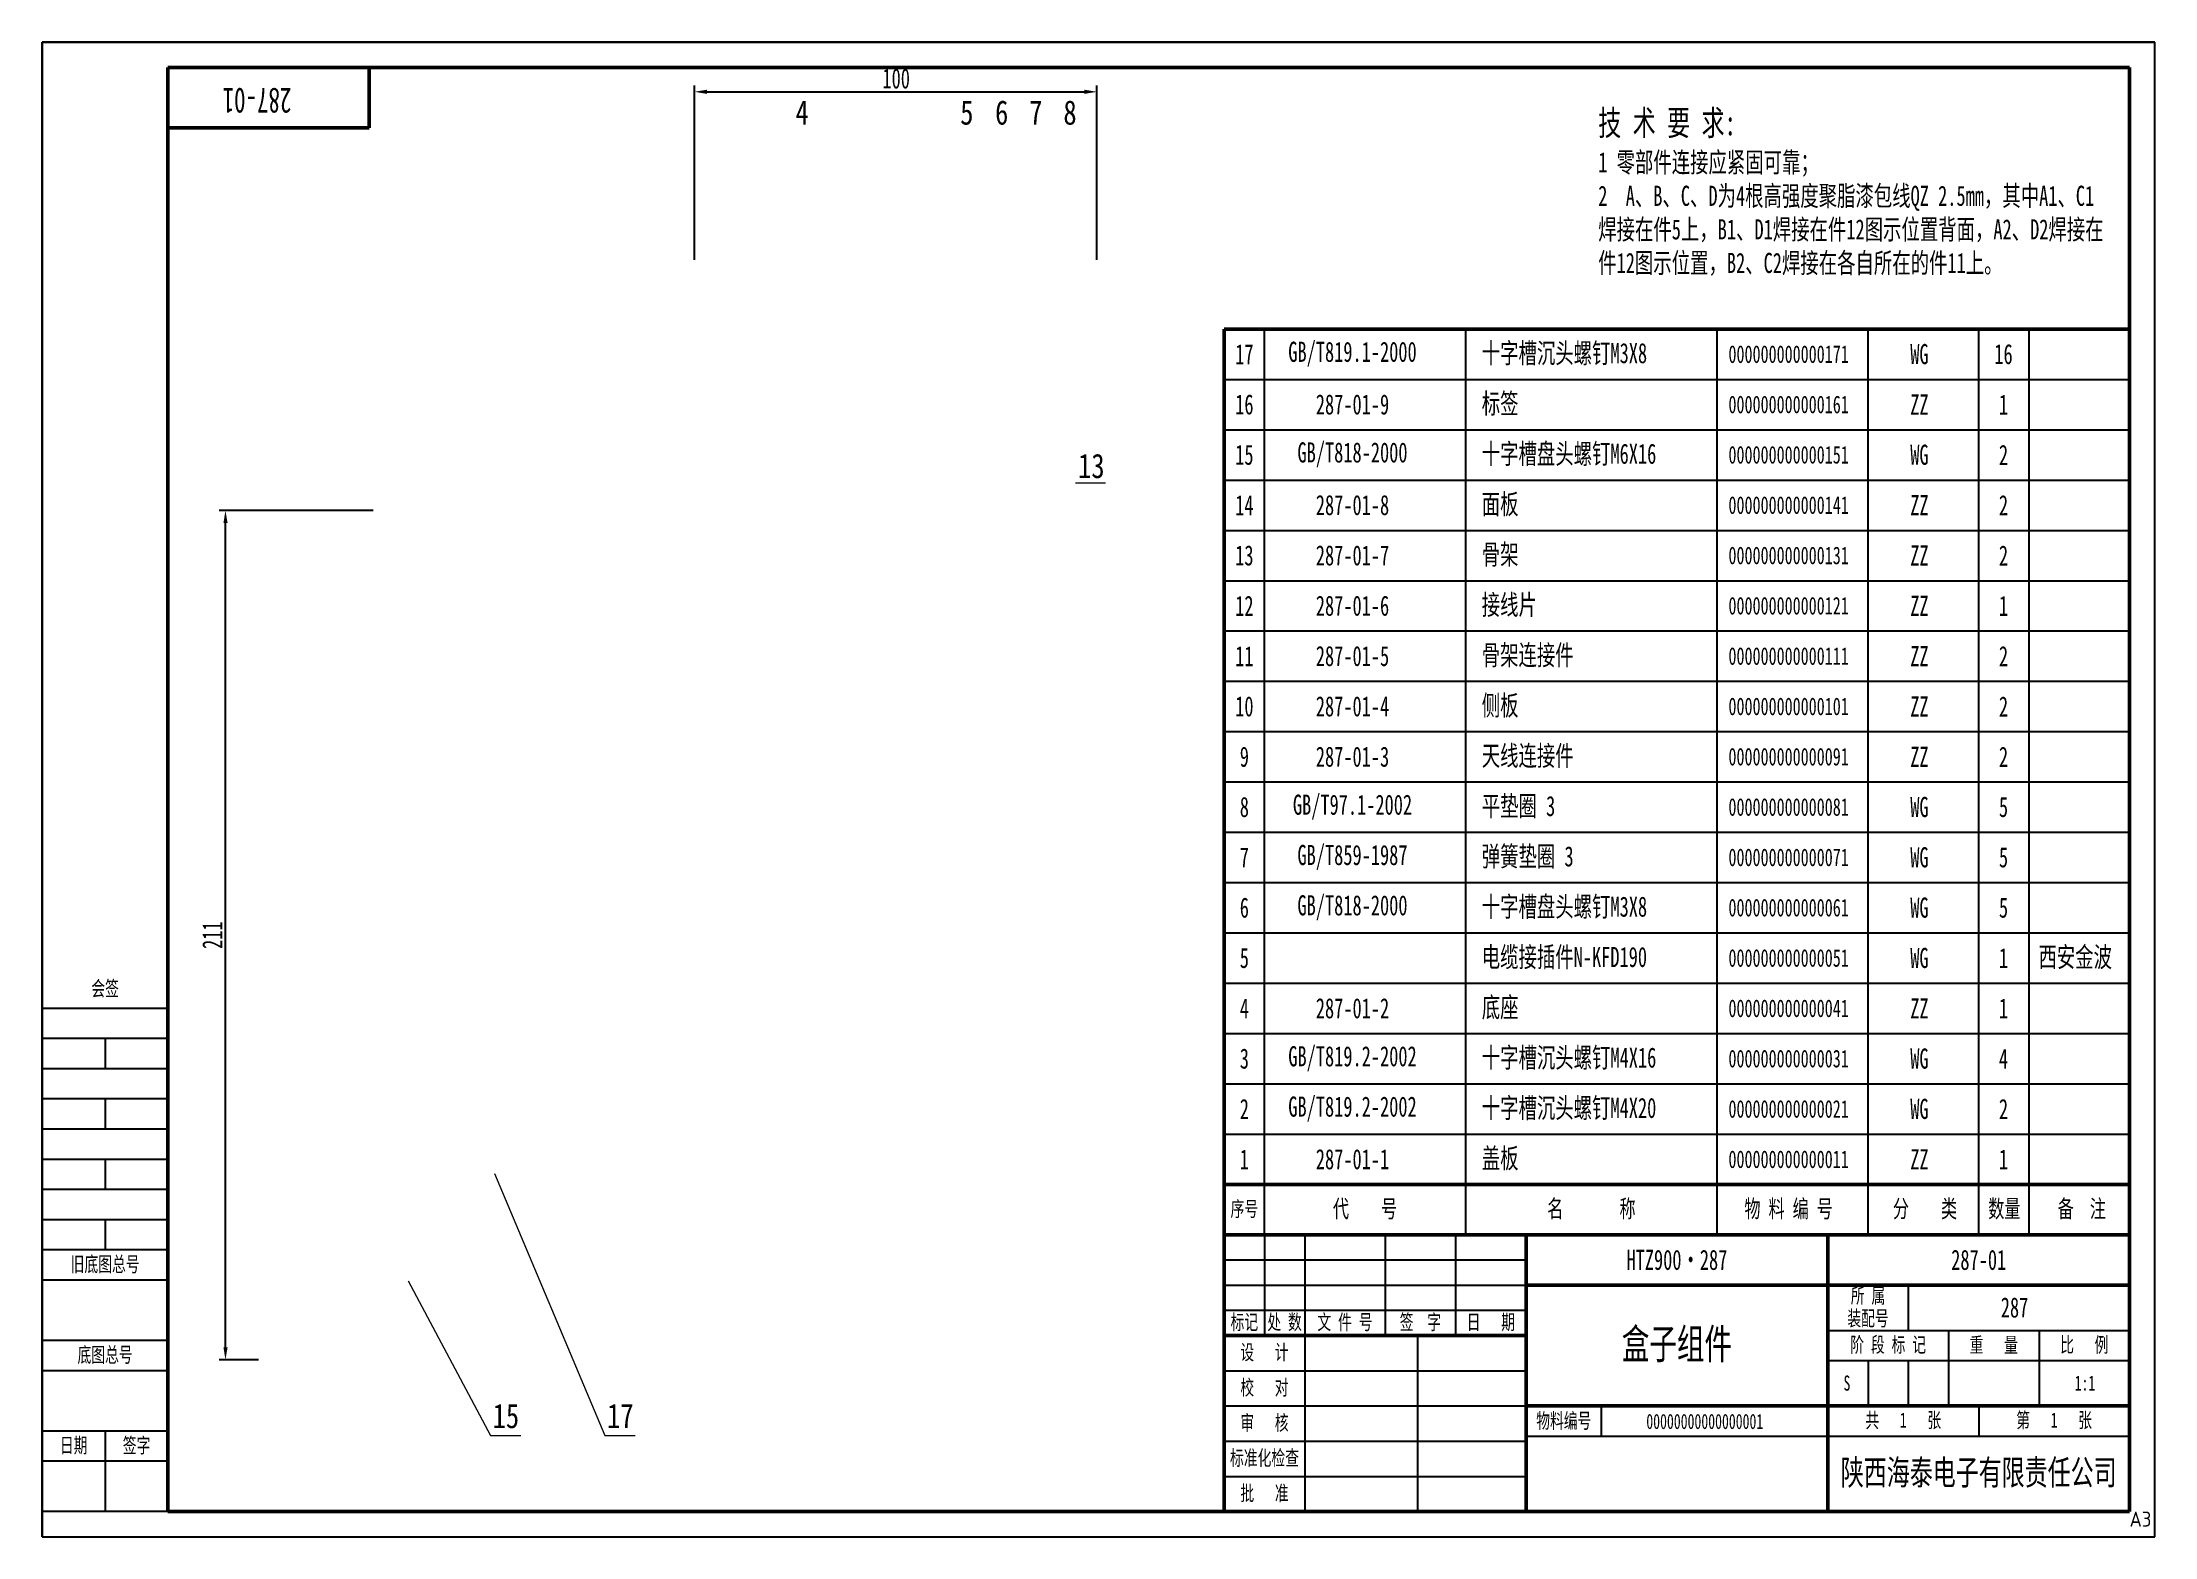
# Model space of a CAD drawing. Header units: inches. Extents: x 0 to 420, y 0 to 297.
import ezdxf
from ezdxf.enums import TextEntityAlignment as Align

# ---------------------------------------------------------------- set-up
doc = ezdxf.new("R2010")
doc.units = ezdxf.units.IN
doc.layers.get('0').update_dxf_attribs({"lineweight": 50})
doc.layers.get('DEFPOINTS').update_dxf_attribs({"lineweight": 25})
for name, color, linetype, lineweight in [('text', 3, 'Continuous', 25), ('粗实线', 255, 'Continuous', 50), ('细实线', 4, 'Continuous', 25)]:
    doc.layers.add(name, color=color, linetype=linetype, lineweight=lineweight)
doc.layers.add('图层1', color=2, linetype='Continuous')
doc.layers.add('文字', color=3, linetype='Continuous')
doc.styles.add('HZ', font='txt.shx', dxfattribs={"width": 0.67, "height": 4, "bigfont": 'dft.shx'})
doc.styles.get("Standard").update_dxf_attribs({"font": 'isocp.shx'})
doc.styles.add('TEXTSTYLE_1', font='SimSun.ttf')
doc.styles.add('ZHAIHZ', font='txt.shx', dxfattribs={"width": 0.67, "height": 4, "bigfont": 'dft.shx'})
doc.dimstyles.get("Standard").update_dxf_attribs({"dimtxt": 3.5, "dimasz": 2.5, "dimexe": 1.25, "dimexo": 0, "dimtad": 1, "dimtoh": 1, "dimlfac": 5, "dimdsep": 46, "dimtxsty": 'Standard', "dimcen": 0, "dimclrd": 256, "dimclre": 256, "dimclrt": 2, "dimazin": 2, "dimtfac": 1, "dimtmove": 0, "dimatfit": 3, "dimfxl": 1, "dimtolj": 1, "dimtzin": 0, "dimlwd": 25, "dimlwe": 25, "dimarcsym": 0})

# ---------------------------------------------------------------- blocks, each defined once
blk = doc.blocks.new('*D1')
at = {"layer": 'DEFPOINTS', "color": 0}
for p in [(36.43, 203.95), (65.82, 203.95), (43.02, 35.15)]:
    blk.add_point(p, dxfattribs=at)
at = {"layer": '文字', "lineweight": 25}
for p, q in [((65.82, 203.95), (35.18, 203.95)), ((36.43, 37.65), (36.43, 201.45)), ((43.02, 35.15), (35.18, 35.15))]:
    blk.add_line(p, q, dxfattribs=at)
at = {"layer": '文字'}
for points in [[(36.02, 201.45), (36.85, 201.45), (36.43, 203.95)], [(36.02, 37.65), (36.85, 37.65), (36.43, 35.15)]]:
    blk.add_solid(points, dxfattribs=at)
at = {"layer": '文字', "color": 2, "insert": (33.81, 119.55), "char_height": 4, "attachment_point": 5, "rotation": 90, "style": 'HZ'}
blk.add_mtext('\\A1;{\\fSimSun|b0|i0|c134|p2;211}', dxfattribs=at)
blk = doc.blocks.new('*D2')
at = {"layer": 'DEFPOINTS', "color": 0}
for p in [(209.68, 287.15), (129.68, 253.73), (209.68, 253.73)]:
    blk.add_point(p, dxfattribs=at)
at = {"layer": '文字', "lineweight": 25}
for p, q in [((129.68, 253.73), (129.68, 288.4)), ((132.18, 287.15), (207.18, 287.15)), ((209.68, 253.73), (209.68, 288.4))]:
    blk.add_line(p, q, dxfattribs=at)
at = {"layer": '文字'}
for points in [[(132.18, 287.57), (132.18, 286.74), (129.68, 287.15)], [(207.18, 287.57), (207.18, 286.74), (209.68, 287.15)]]:
    blk.add_solid(points, dxfattribs=at)
at = {"layer": '文字', "color": 2, "insert": (169.78, 289.78), "char_height": 4, "attachment_point": 5, "style": 'HZ'}
blk.add_mtext('\\A1;{\\fSimSun|b0|i0|c134|p2;100}', dxfattribs=at)

msp = doc.modelspace()

# ---------------------------------------------------------------- linework, layer by layer
for p, q in [((235, 240), (415, 240)), ((235, 60), (235, 240)), ((235, 70), (415, 70))]:
    msp.add_line(p, q)
at = {"layer": '图层1', "lineweight": 0}
for p, q in [((205.3982, 209.4516), (211.4012, 209.4516)), ((89.8954, 72.1817), (111.866, 20.1074)), ((72.7271, 50.8336), (89.1216, 20.1074)), ((89.1216, 20.1074), (95.1246, 20.1074)), ((111.866, 20.1074), (117.869, 20.1074))]:
    msp.add_line(p, q, dxfattribs=at)
at = {"layer": '粗实线'}
for p, q in [((25, 292), (415, 292)), ((25, 5), (25, 292)), ((65, 280), (65, 292)), ((415, 292), (415, 5)), ((25, 280), (65, 280)), ((25, 60), (25, 5)), ((235, 60), (415, 60)), ((235, 60), (235, 5)), ((295, 60), (295, 5)), ((295, 5), (295, 60)), ((355, 60), (355, 5)), ((355, 60), (355, 50)), ((295, 50), (415, 50)), ((235, 40), (295, 40)), ((355, 35), (355, 26)), ((415, 35), (415, 26)), ((295, 26), (415, 26)), ((415, 5), (25, 5)), ((415, 5), (235, 5))]:
    msp.add_line(p, q, dxfattribs=at)
at = {"layer": '细实线'}
for p, q in [((420, 297), (0, 297)), ((0, 297), (420, 297)), ((0, 297), (0, 0)), ((0, 0), (0, 297)), ((420, 0), (420, 297)), ((243, 60), (243, 240)), ((283, 60), (283, 240)), ((333, 60), (333, 240)), ((363, 60), (363, 240)), ((385, 60), (385, 240)), ((395, 60), (395, 240)), ((235, 230), (415, 230)), ((235, 220), (415, 220)), ((235, 210), (415, 210)), ((235, 200), (415, 200)), ((235, 190), (415, 190)), ((235, 180), (415, 180)), ((235, 170), (415, 170)), ((235, 160), (415, 160)), ((235, 150), (415, 150)), ((235, 140), (415, 140)), ((235, 130), (415, 130)), ((235, 120), (415, 120)), ((235, 110), (415, 110)), ((25, 105), (0, 105)), ((25, 99), (0, 99)), ((12.5, 99), (12.5, 93)), ((235, 100), (415, 100)), ((25, 93), (0, 93)), ((235, 90), (415, 90)), ((25, 87), (0, 87)), ((12.5, 87), (12.5, 81)), ((25, 81), (0, 81)), ((235, 80), (415, 80)), ((25, 75), (0, 75)), ((12.5, 75), (12.5, 69)), ((25, 69), (0, 69)), ((25, 63), (0, 63)), ((12.5, 63), (12.5, 57)), ((243, 60), (243, 40)), ((251, 60), (251, 5)), ((267, 60), (267, 40)), ((281, 60), (281, 40)), ((281, 60), (281, 40)), ((25, 57), (0, 57)), ((235, 55), (295, 55)), ((25, 51), (0, 51)), ((235, 50), (295, 50)), ((371, 50), (371, 41)), ((235, 45), (295, 45)), ((25, 39), (0, 39)), ((273.4321, 40.0336), (273.4321, 5.0336)), ((355, 41), (415, 41)), ((379, 41), (379, 26)), ((397.0006, 41), (397.0006, 26)), ((355, 35), (415, 35)), ((363, 35), (363, 26)), ((371, 35), (371, 26)), ((25, 33), (0, 33)), ((235, 33), (295, 33)), ((235, 26), (295, 26)), ((310, 20), (310, 26)), ((385.0032, 26), (385.0032, 20)), ((25, 21), (0, 21)), ((12.5, 21), (12.5, 5)), ((235, 19), (295, 19)), ((295, 20), (415, 20)), ((25, 15), (0, 15)), ((235, 12), (295, 12)), ((25, 5), (0, 5)), ((0, 0), (420, 0))]:
    msp.add_line(p, q, dxfattribs=at)

# ---------------------------------------------------------------- texts
at = {"color": 5, "linetype": 'Continuous', "style": 'TEXTSTYLE_1', "width": 0.8}
for s, height, p in [('4', 4.8408, (151.0824, 280.6219)), ('5', 4.8408, (183.8261, 280.6219)), ('6', 4.8408, (190.7582, 280.6219)), ('7', 4.8408, (197.5467, 280.6219)), ('8', 4.8408, (204.3353, 280.6219)), ('13', 4.84082, (208.5782, 210.391)), ('15', 4.84082, (92.1819, 21.5854)), ('17', 4.84082, (114.9263, 21.5854))]:
    msp.add_text(s, height=height, dxfattribs=at).set_placement(p, align=Align.CENTER)
at = {"layer": 'DEFPOINTS', "insert": (415, 5), "char_height": 3, "width": 5, "attachment_point": 1}
msp.add_mtext('A3', dxfattribs=at)
at = {"layer": 'text'}
for s, insert, char_height, width, attachment_point, style in [('{\\fSimSun|b0|i0|c134|p2;17}', (239, 235), 4, 8, 5, 'HZ'), ('{\\fSimSun|b0|i0|c0|p2;GB/T819.\\fSimSun|b0|i0|c134|p2;1\\fSimSun|b0|i0|c0|p2;-\\fSimSun|b0|i0|c134|p2;2000}', (260.5, 235), 4, 35, 5, 'HZ'), ('{\\fSimSun|b0|i0|c134|p2;十字槽沉头螺钉M3X8}', (286.1955, 235), 4, 50, 4, 'HZ'), ('{\\fSimSun|b0|i0|c134|p2;000000000000171}', (347.2108, 235), 3.5, 50, 5, 'HZ'), ('{\\fSimSun|b0|i0|c134|p2;WG}', (373.2174, 235), 4, 8, 5, 'HZ'), ('{\\fSimSun|b0|i0|c134|p2;16}', (389.9316, 235), 4, 8, 5, 'HZ'), ('{\\fSimSun|b0|i0|c134|p2;16}', (239, 225), 4, 8, 5, 'HZ'), ('{\\fSimSun|b0|i0|c0|p2;287-01\\fSimSun|b0|i0|c134|p2;-9}', (260.5, 225), 4, 35, 5, 'HZ'), ('{\\fSimSun|b0|i0|c134|p2;标签}', (286.1955, 225), 4, 50, 4, 'HZ'), ('{\\fSimSun|b0|i0|c134|p2;ZZ}', (373.2174, 225), 4, 8, 5, 'HZ'), ('{\\fSimSun|b0|i0|c134|p2;1}', (389.9316, 225), 4, 8, 5, 'HZ'), ('{\\fSimSun|b0|i0|c134|p2;000000000000161}', (347.2108, 225), 3.5, 50, 5, 'HZ'), ('{\\fSimSun|b0|i0|c134|p2;15}', (239, 215), 4, 8, 5, 'HZ'), ('{\\fSimSun|b0|i0|c0|p2;GB/T818-2000}', (260.5, 215), 4, 35, 5, 'HZ'), ('{\\fSimSun|b0|i0|c134|p2;十字槽盘头螺钉M6X16}', (286.1955, 215), 4, 50, 4, 'HZ'), ('{\\fSimSun|b0|i0|c134|p2;000000000000151}', (347.2108, 215), 3.5, 50, 5, 'HZ'), ('{\\fSimSun|b0|i0|c134|p2;WG}', (373.2174, 215), 4, 8, 5, 'HZ'), ('{\\fSimSun|b0|i0|c134|p2;2}', (389.9316, 215), 4, 8, 5, 'HZ'), ('{\\fSimSun|b0|i0|c134|p2;14}', (239, 205), 4, 8, 5, 'HZ'), ('{\\fSimSun|b0|i0|c0|p2;287-01\\fSimSun|b0|i0|c134|p2;-8}', (260.5, 205), 4, 35, 5, 'HZ'), ('{\\fSimSun|b0|i0|c134|p2;面板}', (286.1955, 205), 4, 50, 4, 'HZ'), ('{\\fSimSun|b0|i0|c134|p2;000000000000141}', (347.2108, 205), 3.5, 50, 5, 'HZ'), ('{\\fSimSun|b0|i0|c134|p2;ZZ}', (373.2174, 205), 4, 8, 5, 'HZ'), ('{\\fSimSun|b0|i0|c134|p2;2}', (389.9316, 205), 4, 8, 5, 'HZ'), ('{\\fSimSun|b0|i0|c134|p2;骨架}', (286.1955, 195), 4, 50, 4, 'HZ'), ('{\\fSimSun|b0|i0|c134|p2;13}', (239, 195), 4, 8, 5, 'HZ'), ('{\\fSimSun|b0|i0|c0|p2;287-01\\fSimSun|b0|i0|c134|p2;-7}', (260.5, 195), 4, 35, 5, 'HZ'), ('{\\fSimSun|b0|i0|c134|p2;000000000000131}', (347.2108, 195), 3.5, 50, 5, 'HZ'), ('{\\fSimSun|b0|i0|c134|p2;ZZ}', (373.2174, 195), 4, 8, 5, 'HZ'), ('{\\fSimSun|b0|i0|c134|p2;2}', (389.9316, 195), 4, 8, 5, 'HZ'), ('{\\fSimSun|b0|i0|c134|p2;12}', (239, 185), 4, 8, 5, 'HZ'), ('{\\fSimSun|b0|i0|c0|p2;287-01\\fSimSun|b0|i0|c134|p2;-6}', (260.5, 185), 4, 35, 5, 'HZ'), ('{\\fSimSun|b0|i0|c134|p2;接线片}', (286.1955, 185), 4, 50, 4, 'HZ'), ('{\\fSimSun|b0|i0|c134|p2;000000000000121}', (347.2108, 185), 3.5, 50, 5, 'HZ'), ('{\\fSimSun|b0|i0|c134|p2;ZZ}', (373.2174, 185), 4, 8, 5, 'HZ'), ('{\\fSimSun|b0|i0|c134|p2;1}', (389.9316, 185), 4, 8, 5, 'HZ'), ('{\\fSimSun|b0|i0|c134|p2;11}', (239, 175), 4, 8, 5, 'HZ'), ('{\\fSimSun|b0|i0|c0|p2;287-01\\fSimSun|b0|i0|c134|p2;-5}', (260.5, 175), 4, 35, 5, 'HZ'), ('{\\fSimSun|b0|i0|c134|p2;骨架连接件}', (286.1955, 175), 4, 50, 4, 'HZ'), ('{\\fSimSun|b0|i0|c134|p2;000000000000111}', (347.2108, 175), 3.5, 50, 5, 'HZ'), ('{\\fSimSun|b0|i0|c134|p2;ZZ}', (373.2174, 175), 4, 8, 5, 'HZ'), ('{\\fSimSun|b0|i0|c134|p2;2}', (389.9316, 175), 4, 8, 5, 'HZ'), ('{\\fSimSun|b0|i0|c134|p2;10}', (239, 165), 4, 8, 5, 'HZ'), ('{\\fSimSun|b0|i0|c0|p2;287-01\\fSimSun|b0|i0|c134|p2;-4}', (260.5, 165), 4, 35, 5, 'HZ'), ('{\\fSimSun|b0|i0|c134|p2;侧板}', (286.1955, 165), 4, 50, 4, 'HZ'), ('{\\fSimSun|b0|i0|c134|p2;000000000000101}', (347.2108, 165), 3.5, 50, 5, 'HZ'), ('{\\fSimSun|b0|i0|c134|p2;ZZ}', (373.2174, 165), 4, 8, 5, 'HZ'), ('{\\fSimSun|b0|i0|c134|p2;2}', (389.9316, 165), 4, 8, 5, 'HZ'), ('{\\fSimSun|b0|i0|c134|p2;9}', (239, 155), 4, 8, 5, 'HZ'), ('{\\fSimSun|b0|i0|c0|p2;287-01\\fSimSun|b0|i0|c134|p2;-3}', (260.5, 155), 4, 35, 5, 'HZ'), ('{\\fSimSun|b0|i0|c134|p2;天线连接件}', (286.1955, 155), 4, 50, 4, 'HZ'), ('{\\fSimSun|b0|i0|c134|p2;000000000000091}', (347.2108, 155), 3.5, 50, 5, 'HZ'), ('{\\fSimSun|b0|i0|c134|p2;ZZ}', (373.2174, 155), 4, 8, 5, 'HZ'), ('{\\fSimSun|b0|i0|c134|p2;2}', (389.9316, 155), 4, 8, 5, 'HZ'), ('{\\fSimSun|b0|i0|c0|p2;GB/T97.1-2002}', (260.5, 145), 4, 35, 5, 'HZ'), ('{\\fSimSun|b0|i0|c134|p2;平垫圈 3}', (286.1955, 145), 4, 50, 4, 'HZ'), ('{\\fSimSun|b0|i0|c134|p2;WG}', (373.2174, 145), 4, 8, 5, 'HZ'), ('{\\fSimSun|b0|i0|c134|p2;8}', (239, 145), 4, 8, 5, 'HZ'), ('{\\fSimSun|b0|i0|c134|p2;000000000000081}', (347.2108, 145), 3.5, 50, 5, 'HZ'), ('{\\fSimSun|b0|i0|c134|p2;5}', (389.9316, 145), 4, 8, 5, 'HZ'), ('{\\fSimSun|b0|i0|c134|p2;7}', (239, 135), 4, 8, 5, 'HZ'), ('{\\fSimSun|b0|i0|c0|p2;GB/T859-1987}', (260.5, 135), 4, 35, 5, 'HZ'), ('{\\fSimSun|b0|i0|c134|p2;弹簧垫圈 3}', (286.1955, 135), 4, 50, 4, 'HZ'), ('{\\fSimSun|b0|i0|c134|p2;000000000000071}', (347.2108, 135), 3.5, 50, 5, 'HZ'), ('{\\fSimSun|b0|i0|c134|p2;WG}', (373.2174, 135), 4, 8, 5, 'HZ'), ('{\\fSimSun|b0|i0|c134|p2;5}', (389.9316, 135), 4, 8, 5, 'HZ'), ('{\\fSimSun|b0|i0|c134|p2;6}', (239, 125), 4, 8, 5, 'HZ'), ('{\\fSimSun|b0|i0|c0|p2;GB/T818-2000}', (260.5, 125), 4, 35, 5, 'HZ'), ('{\\fSimSun|b0|i0|c134|p2;十字槽盘头螺钉M3X8}', (286.1955, 125), 4, 50, 4, 'HZ'), ('{\\fSimSun|b0|i0|c134|p2;000000000000061}', (347.2108, 125), 3.5, 50, 5, 'HZ'), ('{\\fSimSun|b0|i0|c134|p2;WG}', (373.2174, 125), 4, 8, 5, 'HZ'), ('{\\fSimSun|b0|i0|c134|p2;5}', (389.9316, 125), 4, 8, 5, 'HZ'), ('{\\fSimSun|b0|i0|c134|p2;电缆接插件N-KFD190}', (286.1955, 115), 4, 50, 4, 'HZ'), ('{\\fSimSun|b0|i0|c134|p2;西安金波}', (396.881, 115), 4, 50, 4, 'HZ'), ('{\\fSimSun|b0|i0|c134|p2;5}', (239, 115), 4, 8, 5, 'HZ'), ('{\\fSimSun|b0|i0|c134|p2;000000000000051}', (347.2108, 115), 3.5, 50, 5, 'HZ'), ('{\\fSimSun|b0|i0|c134|p2;WG}', (373.2174, 115), 4, 8, 5, 'HZ'), ('{\\fSimSun|b0|i0|c0|p2;1}', (389.9316, 115), 4, 8, 5, 'HZ'), ('{\\fSimSun|b0|i0|c134|p2;4}', (239, 105), 4, 8, 5, 'HZ'), ('{\\fSimSun|b0|i0|c0|p2;287-01\\fSimSun|b0|i0|c134|p2;-2}', (260.5, 105), 4, 35, 5, 'HZ'), ('{\\fSimSun|b0|i0|c134|p2;底座}', (286.1955, 105), 4, 50, 4, 'HZ'), ('{\\fSimSun|b0|i0|c134|p2;000000000000041}', (347.2108, 105), 3.5, 50, 5, 'HZ'), ('{\\fSimSun|b0|i0|c134|p2;ZZ}', (373.2174, 105), 4, 8, 5, 'HZ'), ('{\\fSimSun|b0|i0|c0|p2;1}', (389.9316, 105), 4, 8, 5, 'HZ'), ('{\\fSimSun|b0|i0|c134|p2;3}', (239, 95), 4, 8, 5, 'HZ'), ('{\\fSimSun|b0|i0|c0|p2;GB/T819.2-\\fSimSun|b0|i0|c134|p2;2002}', (260.5, 95), 4, 35, 5, 'HZ'), ('{\\fSimSun|b0|i0|c134|p2;十字槽沉头螺钉M4X16}', (286.1955, 95), 4, 50, 4, 'HZ'), ('{\\fSimSun|b0|i0|c134|p2;000000000000031}', (347.2108, 95), 3.5, 50, 5, 'HZ'), ('{\\fSimSun|b0|i0|c134|p2;WG}', (373.2174, 95), 4, 8, 5, 'HZ'), ('{\\fSimSun|b0|i0|c134|p2;4}', (389.9316, 95), 4, 8, 5, 'HZ'), ('{\\fSimSun|b0|i0|c0|p2;2}', (239, 85), 4, 8, 5, 'HZ'), ('{\\fSimSun|b0|i0|c0|p2;GB/T819.2-\\fSimSun|b0|i0|c134|p2;2002}', (260.5, 85), 4, 35, 5, 'HZ'), ('{\\fSimSun|b0|i0|c134|p2;十字槽沉头螺钉M4X20}', (286.1955, 85), 4, 50, 4, 'HZ'), ('{\\fSimSun|b0|i0|c134|p2;000000000000021}', (347.2108, 85), 3.5, 50, 5, 'HZ'), ('{\\fSimSun|b0|i0|c134|p2;WG}', (373.2174, 85), 4, 8, 5, 'HZ'), ('{\\fSimSun|b0|i0|c134|p2;2}', (389.9316, 85), 4, 8, 5, 'HZ'), ('{\\fSimSun|b0|i0|c0|p2;1}', (239, 75), 4, 8, 5, 'HZ'), ('{\\fSimSun|b0|i0|c0|p2;287-01\\fSimSun|b0|i0|c134|p2;-1}', (260.5, 75), 4, 35, 5, 'HZ'), ('{\\fSimSun|b0|i0|c134|p2;盖板}', (286.1955, 75), 4, 50, 4, 'HZ'), ('{\\fSimSun|b0|i0|c134|p2;000000000000011}', (347.2108, 75), 3.5, 50, 5, 'HZ'), ('{\\fSimSun|b0|i0|c134|p2;ZZ}', (373.2174, 75), 4, 8, 5, 'HZ'), ('{\\fSimSun|b0|i0|c0|p2;1}', (389.9316, 75), 4, 8, 5, 'HZ'), ('{\\fSimSun|b0|i0|c134|p2;代    号}', (263, 65), 3.5, 40, 5, 'HZ'), ('{\\fSimSun|b0|i0|c134|p2;名       称 }', (308, 65), 3.5, 50, 5, 'HZ'), ('{\\fSimSun|b0|i0|c134|p2;物 料 编 号 }', (347.2108, 65), 3.5, 50, 5, 'HZ'), ('{\\fSimSun|b0|i0|c134|p2;分    类 }', (374.3219, 65), 3.5, 50, 5, 'HZ'), ('{\\fSimSun|b0|i0|c134|p2;数量}', (390.0998, 65), 3.5, 8, 5, 'ZHAIHZ'), ('{\\fSimSun|b0|i0|c134|p2;备  注}', (405.5, 65), 3.5, 19, 5, 'ZHAIHZ'), ('{\\fSimSun|b0|i0|c134|p2;序号}', (239, 65), 3, 8, 5, 'HZ')]:
    msp.add_mtext(s, dxfattribs=dict(at, insert=insert, char_height=char_height, width=width, attachment_point=attachment_point, style=style))
at = {"layer": '文字', "insert": (42.7002, 285.431), "char_height": 4, "width": 60, "attachment_point": 5, "rotation": 180, "style": 'HZ'}
msp.add_mtext('{\\fSimSun|b0|i0|c134|p2;\\H1.25x;287-01}', dxfattribs=at)
at = {"layer": '文字', "ltscale": 0.67, "insert": (309.3534, 283.4924), "char_height": 4, "width": 130.419717, "attachment_point": 1, "style": 'HZ'}
msp.add_mtext('{\\fSimSun|b0|i0|c134|p2;\\H1.25x;技 术 要 求:\\P\\H0.8x;1 零部件连接应紧固可靠；\\P2  A、B、C、D为4根\\C3;高强度聚脂漆包线QZ 2.5mm\\C256;，其中A1、C1\\P焊接在件5上，B1、D1焊接在件12图示位置背面，A2、D2焊接在\\P件12图示位置，B2、C2焊接在各自所在的件11上。}', dxfattribs=at)
at = {"layer": '文字', "attachment_point": 5}
for s, insert, char_height, width, style in [('{\\fSimSun|b0|i0|c134|p2;会签}', (12.5, 108.7913), 3, 16.586716, 'ZHAIHZ'), ('{\\fSimSun|b0|i0|c134|p2;旧底图总号}', (12.5, 54), 3, 16.586716, 'ZHAIHZ'), ('{\\fSimSun|b0|i0|c134|p2;HTZ900\\fSimSun|b0|i0|c0|p2;·\\fSimSun|b0|i0|c134|p2;287}', (325, 55), 4, 60, 'HZ'), ('{\\fSimSun|b0|i0|c134|p2;287-01}', (385, 55), 4, 60, 'HZ'), ('{\\fSimSun|b0|i0|c134|p2;所 属}', (363, 47.75), 3, 22.872859, 'HZ'), ('{\\fSimSun|b0|i0|c134|p2;287}', (392.1241, 45.5362), 4, 60, 'HZ'), ('{\\fSimSun|b0|i0|c134|p2;标记}', (239, 42.5), 3, 16, 'HZ'), ('{\\fSimSun|b0|i0|c134|p2;\\H0.75x;处 数}', (247, 42.5), 4, 16, 'HZ'), ('{\\fSimSun|b0|i0|c134|p2;文 件 号}', (259, 42.5), 3, 16, 'HZ'), ('{\\fSimSun|b0|i0|c134|p2;签  字}', (274, 42.5), 3, 16, 'HZ'), ('{\\fSimSun|b0|i0|c134|p2;日   期}', (288, 42.5), 3, 16, 'HZ'), ('{\\fSimSun|b0|i0|c134|p2;\\H1.5x;盒子组件}', (325, 38), 4, 60, 'HZ'), ('{\\fSimSun|b0|i0|c134|p2;装配号}', (363, 43.25), 3, 22.872859, 'HZ'), ('{\\fSimSun|b0|i0|c134|p2;底图总号}', (12.5, 36), 3, 17.07456, 'ZHAIHZ'), ('{\\fSimSun|b0|i0|c134|p2;设   计}', (243, 36.5), 3, 16, 'HZ'), ('{\\fSimSun|b0|i0|c134|p2;阶 段 标 记}', (367, 38), 3, 22.872859, 'HZ'), ('{\\fSimSun|b0|i0|c134|p2;重   量}', (388.0003, 38), 3, 22.872859, 'HZ'), ('{\\fSimSun|b0|i0|c134|p2;比   例}', (406.0003, 38), 3, 22.872859, 'HZ'), ('{\\fSimSun|b0|i0|c134|p2;校   对}', (243, 29.5), 3, 16, 'HZ'), ('{\\fSimSun|b0|i0|c134|p2;S}', (358.8052, 30.5079), 3, 22.872859, 'HZ'), ('{\\fSimSun|b0|i0|c134|p2;1:1}', (406.1249, 30.5079), 3, 22.872859, 'HZ'), ('{\\fSimSun|b0|i0|c134|p2;审   核}', (243, 22.5), 3, 16, 'HZ'), ('{\\fSimSun|b0|i0|c134|p2;物料编号}', (302.5114, 22.8917), 3, 22.872859, 'HZ'), ('{\\fSimSun|b0|i0|c134|p2;00000000000000001}', (330.5366, 22.8917), 3, 22.872859, 'HZ'), ('{\\fSimSun|b0|i0|c134|p2;共   1   张}', (370.0016, 23), 3, 22.872859, 'HZ'), ('{\\fSimSun|b0|i0|c134|p2;第   1   张}', (399.9984, 23), 3, 22.872859, 'HZ'), ('{\\fSimSun|b0|i0|c134|p2;日期}', (6.25, 18), 3, 17.07456, 'ZHAIHZ'), ('{\\fSimSun|b0|i0|c134|p2;签字}', (18.75, 18), 3, 17.07456, 'ZHAIHZ'), ('{\\fSimSun|b0|i0|c134|p2;标准化检查}', (243, 15.5), 3, 16, 'HZ'), ('{\\fSimSun|b0|i0|c134|p2;陕西海泰电子有限责任公司}', (385, 12.5), 5, 60, 'HZ'), ('{\\fSimSun|b0|i0|c134|p2;批   准}', (243, 8.5), 3, 16, 'HZ')]:
    msp.add_mtext(s, dxfattribs=dict(at, insert=insert, char_height=char_height, width=width, style=style))

# ---------------------------------------------------------------- dimensions: what is measured, and where the dimension line sits
at = {"layer": '文字'}
dim = msp.add_linear_dim(base=(209.6847, 287.1545), p1=(129.6847, 253.728), p2=(209.6847, 253.728), text='{\\fSimSun|b0|i0|c134|p2;100}', dimstyle='Standard', override={"dimtxsty": 'HZ'}, dxfattribs=at)
dim.commit()
dim.dimension.update_dxf_attribs({"geometry": '*D2', "text_midpoint": (169.7822, 287.1545), "dimtype": 160})
dim = msp.add_linear_dim(base=(36.4328, 203.9536), p1=(43.0154, 35.1536), p2=(65.8154, 203.9536), angle=90, text='{\\fSimSun|b0|i0|c134|p2;211}', dimstyle='Standard', override={"dimtxsty": 'HZ'}, dxfattribs=at)
dim.commit()
dim.dimension.update_dxf_attribs({"geometry": '*D1', "text_midpoint": (33.8078, 119.5536)})

doc.saveas('drawing.dxf')
